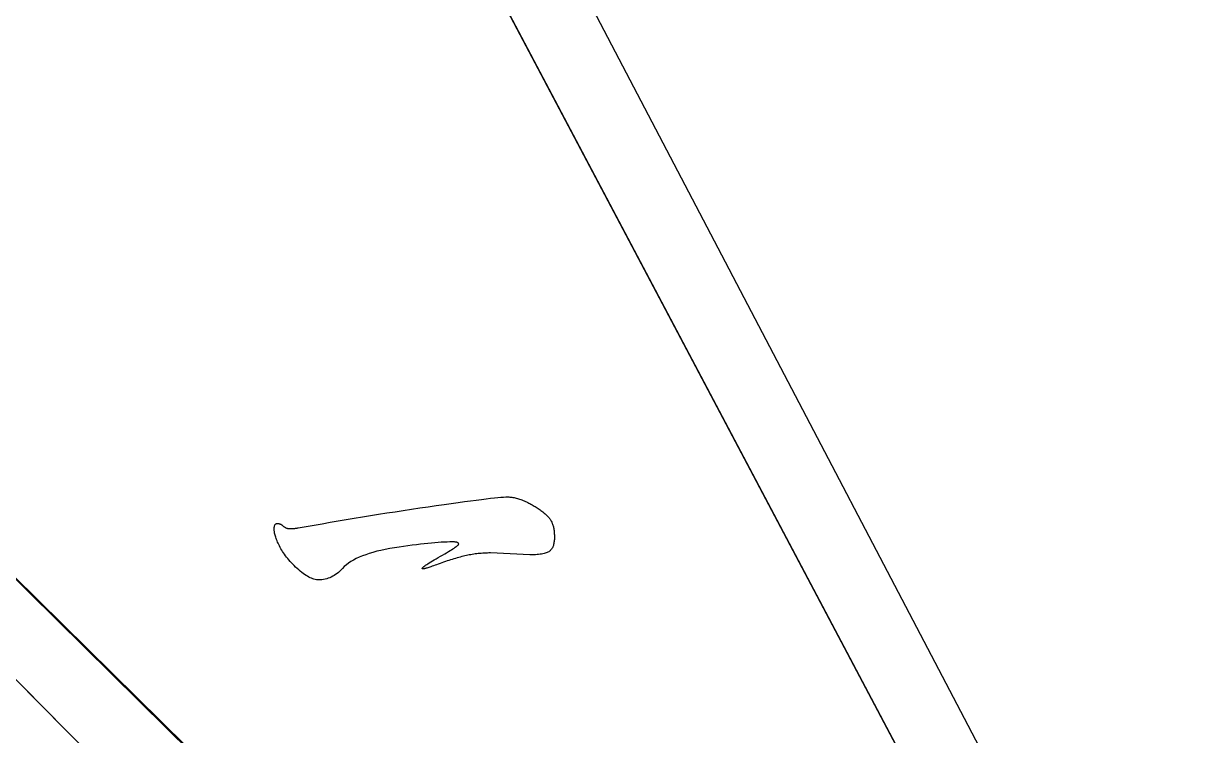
# Model space of a CAD drawing. Extents: x -45 to 45, y -91 to 91.
# Drawn here: x -2.44 to 14.38, y -17.08 to -6.96 of the extents above; entities that cross this region are included whole.
import ezdxf

# ---------------------------------------------------------------- set-up
doc = ezdxf.new("R2010")
doc.units = 0
doc.layers.get('0').update_dxf_attribs({"linetype": 'CONTINUOUS'})

msp = doc.modelspace()

# ---------------------------------------------------------------- linework, layer by layer
for points in [[(0.3987, 0.8593), (13.8088, -24.4873), (13.8088, -24.4873), (13.7864, -24.5074), (13.7251, -24.5692), (13.6332, -24.6741), (13.5196, -24.8239), (13.3924, -25.0199), (13.2604, -25.2641), (13.1319, -25.5579), (13.0155, -25.9031), (12.9196, -26.3009), (12.8529, -26.7533), (12.8237, -27.2617)], [(13.8088, -24.4873), (0.4332, 0.794)], [(3.3009, -2.2639), (15.3296, -25.2315)], [(13.5542, -30.7383), (-5.0484, -12.3917), (-5.0484, -12.3917), (-5.4901, -11.9529), (-5.9129, -11.5329), (-6.315, -11.1328), (-6.6956, -10.754), (-7.0528, -10.3976), (-7.3857, -10.0651), (-7.6928, -9.7575), (-7.9731, -9.4764), (-8.2247, -9.2228), (-8.4469, -8.9981), (-8.6381, -8.8035), (-8.7971, -8.6406), (-8.9224, -8.5101), (-9.013, -8.4139), (-9.0674, -8.3527), (-9.0844, -8.3283)], [(9.5851, -28.5926), (7.9173, -26.8999), (6.051, -25.0071), (4.048, -22.9765), (1.9703, -20.8711), (-0.1201, -18.7532), (-2.1613, -16.6858), (-4.0913, -14.7315), (-5.8483, -12.953), (-7.37, -11.4128), (-8.5948, -10.1738), (-9.4604, -9.2985), (-9.9051, -8.8498)], [(8.2978, -27.286), (6.6525, -25.617), (4.8795, -23.8194), (3.025, -21.9398), (1.1342, -20.024), (-0.7465, -18.1188), (-2.5716, -16.2702), (-4.2956, -14.5247), (-5.8723, -12.9283), (-7.2563, -11.5278), (-8.4016, -10.3691), (-9.2625, -9.4987), (-9.3241, -9.5214)], [(-4.1747, -13.2577), (-2.3618, -15.0522), (-0.4106, -16.9803), (1.6192, -18.9839), (3.6682, -21.0044), (5.6772, -22.9841), (7.5863, -24.8643), (9.3363, -26.5872), (10.8674, -28.0942)], [(4.4414, -13.6933), (4.4414, -13.6933), (4.4563, -13.6934), (4.4713, -13.6942), (4.4865, -13.6954), (4.5018, -13.6972), (4.5171, -13.6993), (4.5327, -13.702), (4.5483, -13.7051), (4.5641, -13.709), (4.5798, -13.713), (4.5957, -13.7177), (4.6117, -13.7228), (4.6279, -13.7286), (4.6441, -13.7346), (4.6604, -13.7414), (4.6769, -13.7484), (4.6935, -13.7562), (4.6935, -13.7562), (4.7098, -13.764), (4.726, -13.772), (4.7419, -13.7801), (4.7577, -13.7884), (4.7731, -13.7966), (4.7883, -13.805), (4.8032, -13.8136), (4.8181, -13.8223), (4.8325, -13.831), (4.8468, -13.8398), (4.8607, -13.8487), (4.8746, -13.8578), (4.888, -13.8669), (4.9014, -13.8762), (4.9144, -13.8856), (4.9273, -13.8952), (4.9273, -13.8952), (4.9396, -13.9045), (4.9515, -13.9141), (4.9629, -13.9236), (4.974, -13.9332), (4.9844, -13.9428), (4.9944, -13.9524), (5.0039, -13.962), (5.013, -13.9718), (5.0214, -13.9814), (5.0295, -13.9911), (5.037, -14.0007), (5.0442, -14.0106), (5.0507, -14.0202), (5.0568, -14.0301), (5.0624, -14.0399), (5.0676, -14.0498), (5.0676, -14.0498), (5.0722, -14.0597), (5.0766, -14.0702), (5.0807, -14.0811), (5.0845, -14.0927), (5.0879, -14.1044), (5.0911, -14.1167), (5.094, -14.1294), (5.0968, -14.1428), (5.099, -14.1563), (5.101, -14.1704), (5.1026, -14.1849), (5.104, -14.2001), (5.105, -14.2155), (5.1058, -14.2315), (5.1063, -14.2478), (5.1066, -14.2648), (5.1066, -14.2648), (5.1063, -14.2813), (5.1055, -14.2975), (5.1043, -14.3129), (5.1027, -14.3279), (5.1004, -14.342), (5.0977, -14.3558), (5.0946, -14.3688), (5.091, -14.3814), (5.0868, -14.3931), (5.0821, -14.4042), (5.077, -14.4147), (5.0715, -14.4249), (5.0653, -14.4342), (5.0587, -14.4429), (5.0517, -14.451), (5.0442, -14.4588), (5.0442, -14.4588), (5.0356, -14.4657), (5.026, -14.4723), (5.0149, -14.4783), (5.0029, -14.484), (4.9893, -14.4891), (4.9746, -14.4939), (4.9586, -14.4981), (4.9415, -14.502), (4.9229, -14.5053), (4.9032, -14.5083), (4.8822, -14.5107), (4.86, -14.5128), (4.8363, -14.5143), (4.8116, -14.5155), (4.7855, -14.5162), (4.7584, -14.5165), (4.1972, -14.4902), (4.1972, -14.4902), (4.175, -14.4902), (4.153, -14.4906), (4.1311, -14.4913), (4.1094, -14.4924), (4.0876, -14.4935), (4.066, -14.4951), (4.0444, -14.497), (4.023, -14.4993), (4.0015, -14.5016), (3.9802, -14.5044), (3.9589, -14.5074), (3.9379, -14.5108), (3.9168, -14.5143), (3.8958, -14.5183), (3.8749, -14.5224), (3.8542, -14.527), (3.8542, -14.527), (3.8331, -14.5316), (3.8118, -14.5366), (3.7901, -14.5419), (3.7683, -14.5477), (3.746, -14.5535), (3.7234, -14.5599), (3.7005, -14.5664), (3.6774, -14.5734), (3.6538, -14.5805), (3.6299, -14.5881), (3.6057, -14.5958), (3.5813, -14.604), (3.5563, -14.6123), (3.5312, -14.6211), (3.5057, -14.6302), (3.48, -14.6397), (3.48, -14.6397), (3.4546, -14.6487), (3.4308, -14.6574), (3.4084, -14.6654), (3.3875, -14.6729), (3.3679, -14.6795), (3.3499, -14.6858), (3.3333, -14.6915), (3.3182, -14.6966), (3.3043, -14.701), (3.2921, -14.7049), (3.2812, -14.7082), (3.2719, -14.7109), (3.2639, -14.713), (3.2574, -14.7145), (3.2523, -14.7154), (3.2488, -14.7157), (3.2488, -14.7157), (3.2458, -14.7155), (3.2432, -14.7155), (3.2407, -14.7152), (3.2384, -14.7152), (3.2362, -14.7149), (3.2344, -14.7147), (3.2326, -14.7144), (3.2312, -14.7143), (3.2297, -14.7138), (3.2285, -14.7135), (3.2275, -14.7129), (3.2267, -14.7126), (3.226, -14.712), (3.2257, -14.7115), (3.2254, -14.7109), (3.2254, -14.7105), (3.2254, -14.7105), (3.2263, -14.7066), (3.2294, -14.7019), (3.2344, -14.6962), (3.2416, -14.6897), (3.2506, -14.6821), (3.2618, -14.6736), (3.2749, -14.6642), (3.2903, -14.654), (3.3074, -14.6426), (3.3267, -14.6304), (3.348, -14.6171), (3.3715, -14.6031), (3.3968, -14.588), (3.4242, -14.572), (3.4536, -14.5551), (3.4852, -14.5374), (3.4852, -14.5374), (3.5165, -14.5194), (3.546, -14.5025), (3.5733, -14.4864), (3.5987, -14.4713), (3.6219, -14.457), (3.6433, -14.4438), (3.6626, -14.4314), (3.68, -14.4201), (3.6951, -14.4094), (3.7084, -14.3999), (3.7195, -14.3911), (3.7287, -14.3835), (3.7357, -14.3766), (3.7409, -14.3708), (3.744, -14.3658), (3.7451, -14.3618), (3.7451, -14.3618), (3.7446, -14.3582), (3.7436, -14.355), (3.7418, -14.3519), (3.7395, -14.3492), (3.7362, -14.3465), (3.7325, -14.3442), (3.728, -14.342), (3.7229, -14.3402), (3.7169, -14.3384), (3.7104, -14.337), (3.703, -14.3357), (3.6952, -14.3348), (3.6865, -14.3339), (3.6773, -14.3334), (3.6672, -14.333), (3.6567, -14.333), (3.6567, -14.333), (3.6198, -14.3333), (3.5811, -14.3342), (3.5403, -14.3357), (3.4977, -14.3381), (3.4529, -14.341), (3.4063, -14.3446), (3.3577, -14.3488), (3.3072, -14.3538), (3.2544, -14.3592), (3.1998, -14.3655), (3.1431, -14.3724), (3.0846, -14.38), (3.0239, -14.3881), (2.9614, -14.397), (2.8968, -14.4066), (2.8304, -14.4168), (2.8304, -14.4168), (2.764, -14.4277), (2.7005, -14.4397), (2.6396, -14.4526), (2.5815, -14.4666), (2.5259, -14.4814), (2.4731, -14.4973), (2.4229, -14.5141), (2.3756, -14.5321), (2.3307, -14.5508), (2.2886, -14.5707), (2.2492, -14.5915), (2.2126, -14.6134), (2.1785, -14.636), (2.1471, -14.6599), (2.1184, -14.6846), (2.0925, -14.7105), (2.0925, -14.7105), (2.0734, -14.73), (2.0541, -14.7484), (2.0344, -14.7655), (2.0147, -14.7815), (1.9945, -14.7959), (1.9742, -14.8093), (1.9534, -14.8213), (1.9326, -14.8323), (1.9112, -14.8416), (1.8897, -14.85), (1.8678, -14.8569), (1.8458, -14.8628), (1.8234, -14.8671), (1.8008, -14.8704), (1.7778, -14.8722), (1.7547, -14.873), (1.7547, -14.873), (1.7381, -14.8722), (1.7214, -14.8704), (1.7042, -14.8671), (1.6868, -14.8628), (1.6688, -14.8569), (1.6506, -14.85), (1.6319, -14.8416), (1.6131, -14.8323), (1.5936, -14.8213), (1.5739, -14.8093), (1.5538, -14.7959), (1.5335, -14.7815), (1.5126, -14.7655), (1.4914, -14.7484), (1.4699, -14.73), (1.4481, -14.7105), (1.4481, -14.7105), (1.4263, -14.6901), (1.4054, -14.6699), (1.3852, -14.6496), (1.366, -14.6295), (1.3474, -14.6093), (1.3297, -14.5892), (1.3128, -14.5691), (1.2967, -14.5492), (1.2813, -14.5291), (1.2667, -14.5092), (1.2529, -14.4893), (1.24, -14.4695), (1.2277, -14.4497), (1.2164, -14.4299), (1.2058, -14.4101), (1.1961, -14.3906), (1.1961, -14.3906), (1.1868, -14.3711), (1.1782, -14.3523), (1.1701, -14.334), (1.1629, -14.3166), (1.156, -14.2995), (1.1499, -14.2832), (1.1442, -14.2673), (1.1394, -14.2523), (1.1349, -14.2376), (1.131, -14.2235), (1.1277, -14.21), (1.1253, -14.1974), (1.1232, -14.1851), (1.1217, -14.1734), (1.1208, -14.1623), (1.1207, -14.1521), (1.1207, -14.1521), (1.1208, -14.1422), (1.1213, -14.1329), (1.1221, -14.1242), (1.1234, -14.1164), (1.1248, -14.109), (1.1268, -14.1024), (1.129, -14.0964), (1.1317, -14.091), (1.1345, -14.0862), (1.1379, -14.082), (1.1414, -14.0784), (1.1455, -14.0757), (1.1497, -14.0735), (1.1544, -14.072), (1.1594, -14.0711), (1.1649, -14.0708), (1.1649, -14.0708), (1.1703, -14.0708), (1.1757, -14.0712), (1.1811, -14.0719), (1.1867, -14.073), (1.1921, -14.0741), (1.1975, -14.0757), (1.2029, -14.0776), (1.2083, -14.0799), (1.2134, -14.0822), (1.2188, -14.085), (1.2241, -14.0879), (1.2295, -14.0913), (1.2346, -14.0948), (1.24, -14.0988), (1.2452, -14.1029), (1.2506, -14.1075), (1.2506, -14.1075), (1.2557, -14.1118), (1.261, -14.116), (1.2664, -14.1198), (1.2719, -14.1235), (1.2774, -14.1267), (1.2831, -14.1298), (1.2888, -14.1324), (1.2947, -14.135), (1.3005, -14.137), (1.3065, -14.1389), (1.3125, -14.1404), (1.3187, -14.1418), (1.3249, -14.1428), (1.3312, -14.1436), (1.3376, -14.144), (1.3442, -14.1442), (1.3442, -14.1442), (1.3507, -14.144), (1.3573, -14.1439), (1.3641, -14.1436), (1.3711, -14.1434), (1.378, -14.1429), (1.3852, -14.1426), (1.3925, -14.142), (1.4, -14.1415), (1.4074, -14.1406), (1.415, -14.1399), (1.4228, -14.139), (1.4308, -14.1382), (1.4388, -14.137), (1.4469, -14.136), (1.4552, -14.1348), (1.4637, -14.1337), (1.4637, -14.1337), (1.5761, -14.1134), (1.6891, -14.0934), (1.8024, -14.0735), (1.9163, -14.0538), (2.0303, -14.0342), (2.1448, -14.015), (2.2597, -13.9958), (2.3751, -13.977), (2.4906, -13.9582), (2.6067, -13.9397), (2.7231, -13.9213), (2.84, -13.9031), (2.9571, -13.885), (3.0747, -13.8673), (3.1926, -13.8496), (3.3111, -13.8323), (3.3111, -13.8323), (3.4266, -13.8153), (3.5361, -13.7996), (3.6396, -13.7849), (3.7373, -13.7714), (3.8288, -13.7588), (3.9146, -13.7474), (3.9941, -13.737), (4.0679, -13.7279), (4.1354, -13.7196), (4.1972, -13.7126), (4.2527, -13.7066), (4.3025, -13.7018), (4.346, -13.6979), (4.3838, -13.6954), (4.4156, -13.6937), (4.4414, -13.6933)]]:
    msp.add_lwpolyline(points)

doc.saveas('drawing.dxf')
